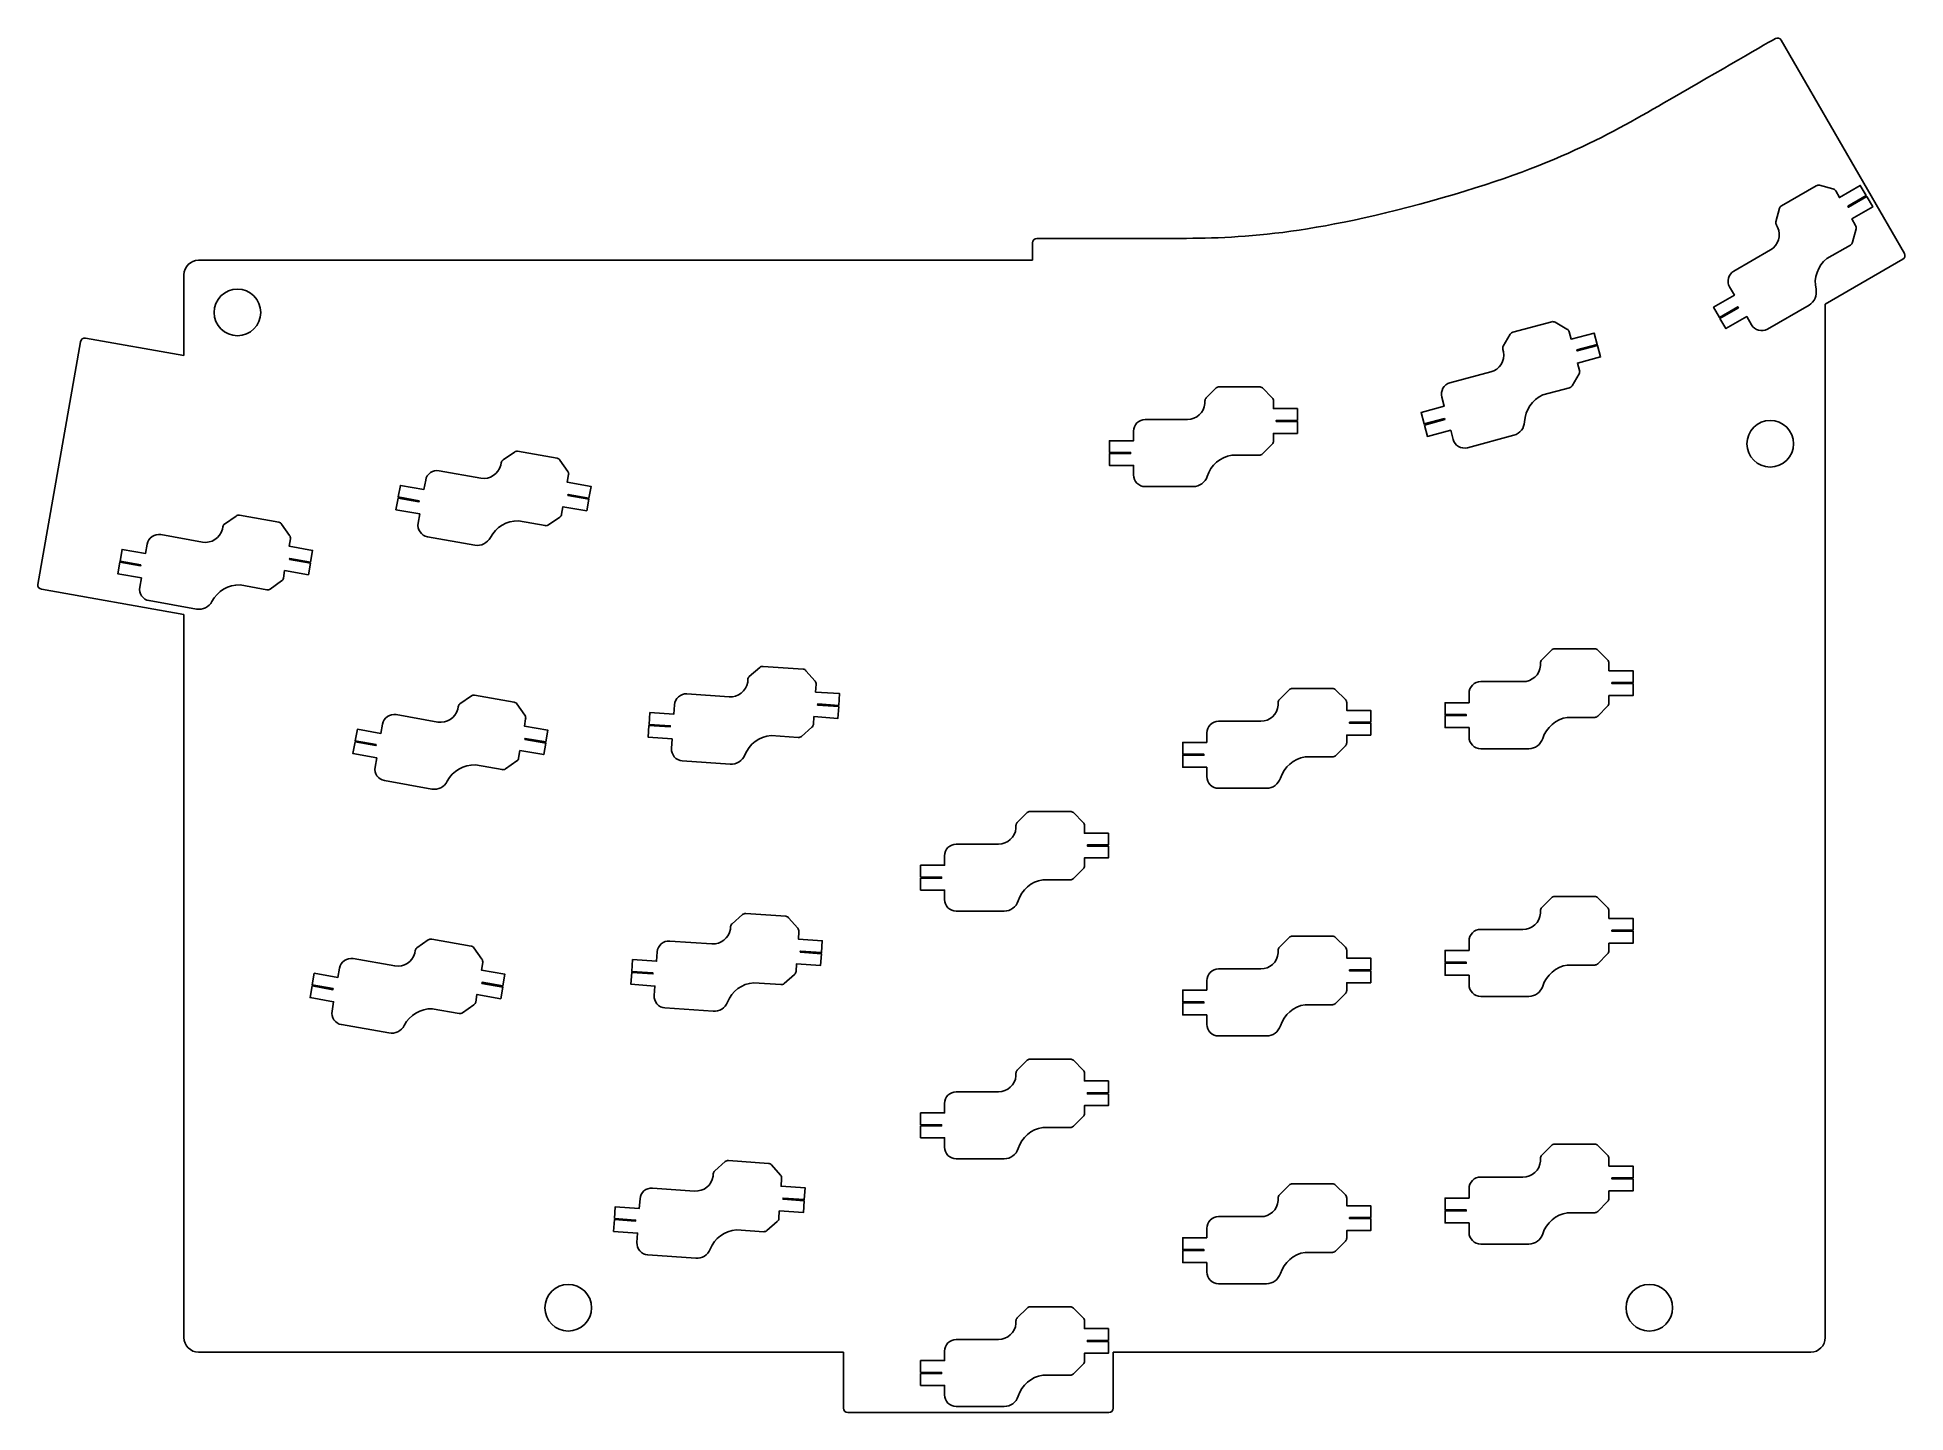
# Model space of a CAD drawing. Header units: millimetres. Extents: x 21 to 149, y 45 to 140.
import ezdxf

# ---------------------------------------------------------------- set-up
doc = ezdxf.new("R2010")
doc.units = ezdxf.units.MM
doc.layers.get('0').update_dxf_attribs({"linetype": 'CONTINUOUS'})

msp = doc.modelspace()

# ---------------------------------------------------------------- linework, layer by layer
for p, q in [((148.71, 125.06), (140.25, 139.7)), ((140.25, 139.7), (148.71, 125.06)), ((88.86, 125.8), (88.86, 124.59)), ((88.86, 124.59), (88.86, 125.8)), ((97.76, 126.09), (89.16, 126.09)), ((89.16, 126.09), (97.76, 126.09)), ((88.86, 124.59), (31.63, 124.59)), ((31.63, 124.59), (88.86, 124.59)), ((143.27, 121.58), (148.6, 124.66)), ((148.6, 124.66), (143.27, 121.58)), ((30.63, 123.59), (30.63, 118.05)), ((30.63, 118.05), (30.63, 123.59)), ((143.27, 112.28), (143.27, 121.58)), ((143.27, 121.58), (143.27, 112.28)), ((23.53, 119), (20.6, 102.35)), ((20.6, 102.35), (23.53, 119)), ((30.63, 118.05), (23.87, 119.24)), ((23.87, 119.24), (30.63, 118.05)), ((143.27, 106.28), (143.27, 112.28)), ((143.27, 112.28), (143.27, 106.28)), ((143.27, 69.88), (143.27, 106.28)), ((143.27, 69.88), (143.27, 106.28)), ((20.84, 102.01), (30.63, 100.28)), ((30.63, 100.28), (20.84, 102.01)), ((30.63, 100.28), (30.63, 50.65)), ((30.63, 50.65), (30.63, 100.28)), ((143.27, 63.88), (143.27, 69.88)), ((143.27, 69.88), (143.27, 63.88)), ((143.27, 50.65), (143.27, 63.88)), ((143.27, 63.88), (143.27, 50.65)), ((31.63, 49.65), (75.9, 49.65)), ((75.9, 49.65), (31.63, 49.65)), ((75.9, 49.65), (75.9, 45.8)), ((75.9, 45.8), (75.9, 49.65)), ((94.4, 45.8), (94.4, 49.65)), ((94.4, 49.65), (142.28, 49.65)), ((142.28, 49.65), (94.4, 49.65)), ((94.4, 49.65), (94.4, 45.8)), ((76.19, 45.5), (94.1, 45.5)), ((94.1, 45.5), (76.19, 45.5))]:
    msp.add_line(p, q)
for points in [[(145.68, 129.73), (146.08, 129.03), (144.83, 128.3), (144.87, 128.23), (146.12, 128.96), (146.53, 128.26), (145.1, 127.43), (145.36, 126.98, -0.198912), (145.39, 126.75), (145.15, 125.83, -0.198912), (145.01, 125.64), (143.38, 124.71, 0.285955), (142.64, 122.6, -0.327171), (142.16, 121.52), (139.3, 119.87, -0.414214), (138.21, 120.16), (137.89, 120.73), (136.46, 119.9), (136.05, 120.6), (137.31, 121.33), (137.27, 121.4), (136.01, 120.67), (135.61, 121.37), (137.04, 122.2), (136.71, 122.76, -0.414214), (137, 123.85), (139.52, 125.3, 0.388984), (140, 126.86), (139.92, 127.01, -0.198912), (139.89, 127.24), (140.13, 128.16, -0.198912), (140.27, 128.34), (142.66, 129.71, -0.198912), (142.88, 129.74), (143.8, 129.5, -0.198912), (143.99, 129.36), (144.25, 128.9)], [(144.25, 128.9), (145.68, 129.73), (146.08, 129.03), (144.83, 128.3), (144.87, 128.23), (146.12, 128.96), (146.53, 128.26), (145.1, 127.43), (145.36, 126.98, -0.198912), (145.39, 126.75), (145.15, 125.83, -0.198912), (145.01, 125.64), (143.38, 124.71, 0.285955), (142.64, 122.6, -0.327171), (142.16, 121.52), (139.3, 119.87, -0.414214), (138.21, 120.16), (137.89, 120.73), (136.46, 119.9), (136.05, 120.6), (137.31, 121.33), (137.27, 121.4), (136.01, 120.67), (135.61, 121.37), (137.04, 122.2), (136.71, 122.76, -0.414214), (137, 123.85), (139.52, 125.3, 0.388984), (140, 126.86), (139.92, 127.01, -0.198912), (139.89, 127.24), (140.13, 128.16, -0.198912), (140.27, 128.34), (142.66, 129.71, -0.198912), (142.88, 129.74), (143.8, 129.5, -0.198912), (143.99, 129.36)], [(127.42, 119.6), (127.63, 118.82), (126.23, 118.45), (126.25, 118.37), (127.65, 118.75), (127.86, 117.96), (126.27, 117.54), (126.41, 117.03, -0.198912), (126.38, 116.8), (125.9, 115.97, -0.198912), (125.72, 115.83), (123.9, 115.35, 0.285955), (122.64, 113.51, -0.327171), (121.9, 112.59), (118.71, 111.73, -0.414214), (117.73, 112.3), (117.57, 112.93), (115.97, 112.5), (115.76, 113.28), (117.16, 113.66), (117.14, 113.73), (115.74, 113.36), (115.53, 114.14), (117.13, 114.57), (116.96, 115.2, -0.414214), (117.52, 116.18), (120.32, 116.93, 0.388984), (121.2, 118.3), (121.15, 118.47, -0.198912), (121.18, 118.7), (121.66, 119.52, -0.198912), (121.84, 119.66), (124.5, 120.37, -0.198912), (124.73, 120.34), (125.55, 119.87, -0.198912), (125.69, 119.69), (125.83, 119.18)], [(125.83, 119.18), (127.42, 119.6), (127.63, 118.82), (126.23, 118.45), (126.25, 118.37), (127.65, 118.75), (127.86, 117.96), (126.27, 117.54), (126.41, 117.03, -0.198912), (126.38, 116.8), (125.9, 115.97, -0.198912), (125.72, 115.83), (123.9, 115.35, 0.285955), (122.64, 113.51, -0.327171), (121.9, 112.59), (118.71, 111.73, -0.414214), (117.73, 112.3), (117.57, 112.93), (115.97, 112.5), (115.76, 113.28), (117.16, 113.66), (117.14, 113.73), (115.74, 113.36), (115.53, 114.14), (117.13, 114.57), (116.96, 115.2, -0.414214), (117.52, 116.18), (120.32, 116.93, 0.388984), (121.2, 118.3), (121.15, 118.47, -0.198912), (121.18, 118.7), (121.66, 119.52, -0.198912), (121.84, 119.66), (124.5, 120.37, -0.198912), (124.73, 120.34), (125.55, 119.87, -0.198912), (125.69, 119.69)], [(107.05, 114.41), (107.05, 113.6), (105.6, 113.6), (105.6, 113.53), (107.05, 113.53), (107.05, 112.71), (105.4, 112.71), (105.4, 112.19, -0.198912), (105.32, 111.98), (104.64, 111.3, -0.198912), (104.43, 111.21), (102.55, 111.21, 0.285955), (100.86, 109.76, -0.327171), (99.9, 109.06), (96.6, 109.06, -0.414214), (95.8, 109.86), (95.8, 110.51), (94.15, 110.51), (94.15, 111.33), (95.6, 111.33), (95.6, 111.4), (94.15, 111.4), (94.15, 112.21), (95.8, 112.21), (95.8, 112.86, -0.414214), (96.6, 113.66), (99.5, 113.66, 0.388984), (100.7, 114.76), (100.7, 114.94, -0.198912), (100.79, 115.15), (101.47, 115.83, -0.198912), (101.68, 115.91), (104.43, 115.91, -0.198912), (104.64, 115.83), (105.32, 115.15, -0.198912), (105.4, 114.94), (105.4, 114.41)], [(105.4, 114.41), (107.05, 114.41), (107.05, 113.6), (105.6, 113.6), (105.6, 113.53), (107.05, 113.53), (107.05, 112.71), (105.4, 112.71), (105.4, 112.19, -0.198912), (105.32, 111.98), (104.64, 111.3, -0.198912), (104.43, 111.21), (102.55, 111.21, 0.285955), (100.86, 109.76, -0.327171), (99.9, 109.06), (96.6, 109.06, -0.414214), (95.8, 109.86), (95.8, 110.51), (94.15, 110.51), (94.15, 111.33), (95.6, 111.33), (95.6, 111.4), (94.15, 111.4), (94.15, 112.21), (95.8, 112.21), (95.8, 112.86, -0.414214), (96.6, 113.66), (99.5, 113.66, 0.388984), (100.7, 114.76), (100.7, 114.94, -0.198912), (100.79, 115.15), (101.47, 115.83, -0.198912), (101.68, 115.91), (104.43, 115.91, -0.198912), (104.64, 115.83), (105.32, 115.15, -0.198912), (105.4, 114.94)], [(45.18, 107.47), (45.32, 108.27), (46.75, 108.02), (46.77, 108.09), (45.34, 108.35), (45.48, 109.14), (47.1, 108.86), (47.22, 109.5, -0.414214), (48.14, 110.15), (51, 109.64, 0.388984), (52.37, 110.52), (52.4, 110.69, -0.198912), (52.53, 110.89), (53.31, 111.43, -0.198912), (53.53, 111.48), (56.24, 111, -0.198912), (56.43, 110.88), (56.98, 110.1, -0.198912), (57.03, 109.88), (56.94, 109.36), (58.57, 109.07), (58.42, 108.27), (57, 108.52), (56.98, 108.45), (58.41, 108.2), (58.27, 107.4), (56.64, 107.68), (56.55, 107.17, -0.198912), (56.43, 106.97), (55.65, 106.43, -0.198912), (55.43, 106.38), (53.58, 106.7, 0.285955), (51.66, 105.57, -0.327171), (50.59, 105.04), (47.34, 105.62, -0.414214), (46.7, 106.54), (46.81, 107.18)], [(46.81, 107.18), (45.18, 107.47), (45.32, 108.27), (46.75, 108.02), (46.77, 108.09), (45.34, 108.35), (45.48, 109.14), (47.1, 108.86), (47.22, 109.5, -0.414214), (48.14, 110.15), (51, 109.64, 0.388984), (52.37, 110.52), (52.4, 110.69, -0.198912), (52.53, 110.89), (53.31, 111.43, -0.198912), (53.53, 111.48), (56.24, 111, -0.198912), (56.43, 110.88), (56.98, 110.1, -0.198912), (57.03, 109.88), (56.94, 109.36), (58.57, 109.07), (58.42, 108.27), (57, 108.52), (56.98, 108.45), (58.41, 108.2), (58.27, 107.4), (56.64, 107.68), (56.55, 107.17, -0.198912), (56.43, 106.97), (55.65, 106.43, -0.198912), (55.43, 106.38), (53.58, 106.7, 0.285955), (51.66, 105.57, -0.327171), (50.59, 105.04), (47.34, 105.62, -0.414214), (46.7, 106.54)], [(39.46, 104.68), (39.32, 103.88), (37.89, 104.13), (37.88, 104.06), (39.31, 103.8), (39.17, 103.01), (37.54, 103.29), (37.45, 102.77, -0.198912), (37.33, 102.58), (36.55, 102.03, -0.198912), (36.32, 101.98), (34.48, 102.31, 0.285955), (32.55, 101.18, -0.327171), (31.49, 100.65), (28.24, 101.23, -0.414214), (27.59, 102.15), (27.71, 102.79), (26.08, 103.08), (26.22, 103.88), (27.65, 103.63), (27.66, 103.7), (26.24, 103.95), (26.38, 104.75), (28, 104.47), (28.11, 105.11, -0.414214), (29.04, 105.76), (31.9, 105.25, 0.388984), (33.27, 106.13), (33.3, 106.3, -0.198912), (33.42, 106.49), (34.21, 107.04, -0.198912), (34.43, 107.09), (37.14, 106.61, -0.198912), (37.33, 106.49), (37.88, 105.71, -0.198912), (37.93, 105.48), (37.84, 104.97)], [(37.84, 104.97), (39.46, 104.68), (39.32, 103.88), (37.89, 104.13), (37.88, 104.06), (39.31, 103.8), (39.17, 103.01), (37.54, 103.29), (37.45, 102.77, -0.198912), (37.33, 102.58), (36.55, 102.03, -0.198912), (36.32, 101.98), (34.48, 102.31, 0.285955), (32.55, 101.18, -0.327171), (31.49, 100.65), (28.24, 101.23, -0.414214), (27.59, 102.15), (27.71, 102.79), (26.08, 103.08), (26.22, 103.88), (27.65, 103.63), (27.66, 103.7), (26.24, 103.95), (26.38, 104.75), (28, 104.47), (28.11, 105.11, -0.414214), (29.04, 105.76), (31.9, 105.25, 0.388984), (33.27, 106.13), (33.3, 106.3, -0.198912), (33.42, 106.49), (34.21, 107.04, -0.198912), (34.43, 107.09), (37.14, 106.61, -0.198912), (37.33, 106.49), (37.88, 105.71, -0.198912), (37.93, 105.48)], [(117.18, 92.52), (117.18, 93.34), (118.63, 93.34), (118.63, 93.41), (117.18, 93.41), (117.18, 94.22), (118.83, 94.22), (118.83, 94.87, -0.414214), (119.63, 95.67), (122.53, 95.67, 0.388984), (123.73, 96.77), (123.73, 96.95, -0.198912), (123.82, 97.16), (124.49, 97.84, -0.198912), (124.7, 97.92), (127.45, 97.92, -0.198912), (127.67, 97.84), (128.34, 97.16, -0.198912), (128.43, 96.95), (128.43, 96.42), (130.08, 96.42), (130.08, 95.61), (128.63, 95.61), (128.63, 95.54), (130.08, 95.54), (130.08, 94.72), (128.43, 94.72), (128.43, 94.2, -0.198912), (128.34, 93.99), (127.67, 93.31, -0.198912), (127.45, 93.22), (125.58, 93.22, 0.285955), (123.88, 91.77, -0.327171), (122.93, 91.07), (119.63, 91.07, -0.414214), (118.83, 91.87), (118.83, 92.52)], [(118.83, 92.52), (117.18, 92.52), (117.18, 93.34), (118.63, 93.34), (118.63, 93.41), (117.18, 93.41), (117.18, 94.22), (118.83, 94.22), (118.83, 94.87, -0.414214), (119.63, 95.67), (122.53, 95.67, 0.388984), (123.73, 96.77), (123.73, 96.95, -0.198912), (123.82, 97.16), (124.49, 97.84, -0.198912), (124.7, 97.92), (127.45, 97.92, -0.198912), (127.67, 97.84), (128.34, 97.16, -0.198912), (128.43, 96.95), (128.43, 96.42), (130.08, 96.42), (130.08, 95.61), (128.63, 95.61), (128.63, 95.54), (130.08, 95.54), (130.08, 94.72), (128.43, 94.72), (128.43, 94.2, -0.198912), (128.34, 93.99), (127.67, 93.31, -0.198912), (127.45, 93.22), (125.58, 93.22, 0.285955), (123.88, 91.77, -0.327171), (122.93, 91.07), (119.63, 91.07, -0.414214), (118.83, 91.87)], [(75.63, 94.85), (75.57, 94.04), (74.13, 94.14), (74.12, 94.06), (75.57, 93.96), (75.51, 93.15), (73.86, 93.27), (73.83, 92.74, -0.198912), (73.72, 92.54), (73.01, 91.91, -0.198912), (72.79, 91.84), (70.92, 91.97, 0.285955), (69.12, 90.64, -0.327171), (68.12, 90.01), (64.83, 90.24, -0.414214), (64.09, 91.09), (64.13, 91.74), (62.49, 91.86), (62.54, 92.67), (63.99, 92.56), (64, 92.64), (62.55, 92.74), (62.61, 93.55), (64.25, 93.44), (64.3, 94.09, -0.414214), (65.15, 94.83), (68.04, 94.63, 0.388984), (69.32, 95.64), (69.33, 95.81, -0.198912), (69.43, 96.02), (70.15, 96.65, -0.198912), (70.37, 96.72), (73.12, 96.53, -0.198912), (73.32, 96.42), (73.95, 95.7, -0.198912), (74.02, 95.49), (73.98, 94.96)], [(73.98, 94.96), (75.63, 94.85), (75.57, 94.04), (74.13, 94.14), (74.12, 94.06), (75.57, 93.96), (75.51, 93.15), (73.86, 93.27), (73.83, 92.74, -0.198912), (73.72, 92.54), (73.01, 91.91, -0.198912), (72.79, 91.84), (70.92, 91.97, 0.285955), (69.12, 90.64, -0.327171), (68.12, 90.01), (64.83, 90.24, -0.414214), (64.09, 91.09), (64.13, 91.74), (62.49, 91.86), (62.54, 92.67), (63.99, 92.56), (64, 92.64), (62.55, 92.74), (62.61, 93.55), (64.25, 93.44), (64.3, 94.09, -0.414214), (65.15, 94.83), (68.04, 94.63, 0.388984), (69.32, 95.64), (69.33, 95.81, -0.198912), (69.43, 96.02), (70.15, 96.65, -0.198912), (70.37, 96.72), (73.12, 96.53, -0.198912), (73.32, 96.42), (73.95, 95.7, -0.198912), (74.02, 95.49)], [(112.08, 93.7), (112.08, 92.89), (110.63, 92.89), (110.63, 92.82), (112.08, 92.82), (112.08, 92), (110.43, 92), (110.43, 91.48, -0.198912), (110.34, 91.27), (109.67, 90.59, -0.198912), (109.45, 90.5), (107.58, 90.5, 0.285955), (105.88, 89.05, -0.327171), (104.93, 88.35), (101.63, 88.35, -0.414214), (100.83, 89.15), (100.83, 89.8), (99.18, 89.8), (99.18, 90.62), (100.63, 90.62), (100.63, 90.69), (99.18, 90.69), (99.18, 91.5), (100.83, 91.5), (100.83, 92.15, -0.414214), (101.63, 92.95), (104.53, 92.95, 0.388984), (105.73, 94.05), (105.73, 94.23, -0.198912), (105.82, 94.44), (106.49, 95.12, -0.198912), (106.7, 95.2), (109.45, 95.2, -0.198912), (109.67, 95.12), (110.34, 94.44, -0.198912), (110.43, 94.23), (110.43, 93.7)], [(110.43, 93.7), (112.08, 93.7), (112.08, 92.89), (110.63, 92.89), (110.63, 92.82), (112.08, 92.82), (112.08, 92), (110.43, 92), (110.43, 91.48, -0.198912), (110.34, 91.27), (109.67, 90.59, -0.198912), (109.45, 90.5), (107.58, 90.5, 0.285955), (105.88, 89.05, -0.327171), (104.93, 88.35), (101.63, 88.35, -0.414214), (100.83, 89.15), (100.83, 89.8), (99.18, 89.8), (99.18, 90.62), (100.63, 90.62), (100.63, 90.69), (99.18, 90.69), (99.18, 91.5), (100.83, 91.5), (100.83, 92.15, -0.414214), (101.63, 92.95), (104.53, 92.95, 0.388984), (105.73, 94.05), (105.73, 94.23, -0.198912), (105.82, 94.44), (106.49, 95.12, -0.198912), (106.7, 95.2), (109.45, 95.2, -0.198912), (109.67, 95.12), (110.34, 94.44, -0.198912), (110.43, 94.23)], [(42.23, 90.73), (42.37, 91.53), (43.8, 91.28), (43.81, 91.35), (42.39, 91.6), (42.53, 92.4), (44.15, 92.12), (44.26, 92.76, -0.414214), (45.19, 93.41), (48.05, 92.9, 0.388984), (49.42, 93.78), (49.45, 93.95, -0.198912), (49.57, 94.14), (50.36, 94.69, -0.198912), (50.58, 94.74), (53.29, 94.26, -0.198912), (53.48, 94.14), (54.03, 93.36, -0.198912), (54.08, 93.13), (53.99, 92.62), (55.61, 92.33), (55.47, 91.53), (54.04, 91.78), (54.03, 91.71), (55.46, 91.45), (55.32, 90.66), (53.69, 90.94), (53.6, 90.42, -0.198912), (53.48, 90.23), (52.7, 89.68, -0.198912), (52.47, 89.63), (50.63, 89.96, 0.285955), (48.7, 88.83, -0.327171), (47.64, 88.3), (44.39, 88.88, -0.414214), (43.74, 89.8), (43.86, 90.44)], [(43.86, 90.44), (42.23, 90.73), (42.37, 91.53), (43.8, 91.28), (43.81, 91.35), (42.39, 91.6), (42.53, 92.4), (44.15, 92.12), (44.26, 92.76, -0.414214), (45.19, 93.41), (48.05, 92.9, 0.388984), (49.42, 93.78), (49.45, 93.95, -0.198912), (49.57, 94.14), (50.36, 94.69, -0.198912), (50.58, 94.74), (53.29, 94.26, -0.198912), (53.48, 94.14), (54.03, 93.36, -0.198912), (54.08, 93.13), (53.99, 92.62), (55.61, 92.33), (55.47, 91.53), (54.04, 91.78), (54.03, 91.71), (55.46, 91.45), (55.32, 90.66), (53.69, 90.94), (53.6, 90.42, -0.198912), (53.48, 90.23), (52.7, 89.68, -0.198912), (52.47, 89.63), (50.63, 89.96, 0.285955), (48.7, 88.83, -0.327171), (47.64, 88.3), (44.39, 88.88, -0.414214), (43.74, 89.8)], [(94.08, 85.27), (94.08, 84.46), (92.63, 84.46), (92.63, 84.38), (94.08, 84.38), (94.08, 83.57), (92.43, 83.57), (92.43, 83.04, -0.198912), (92.34, 82.83), (91.67, 82.16, -0.198912), (91.45, 82.07), (89.58, 82.07, 0.285955), (87.88, 80.62, -0.327171), (86.93, 79.92), (83.63, 79.92, -0.414214), (82.83, 80.72), (82.83, 81.37), (81.18, 81.37), (81.18, 82.18), (82.63, 82.18), (82.63, 82.26), (81.18, 82.26), (81.18, 83.07), (82.83, 83.07), (82.83, 83.72, -0.414214), (83.63, 84.52), (86.53, 84.52, 0.388984), (87.73, 85.62), (87.73, 85.79, -0.198912), (87.82, 86.01), (88.49, 86.68, -0.198912), (88.7, 86.77), (91.45, 86.77, -0.198912), (91.67, 86.68), (92.34, 86.01, -0.198912), (92.43, 85.79), (92.43, 85.27)], [(92.43, 85.27), (94.08, 85.27), (94.08, 84.46), (92.63, 84.46), (92.63, 84.38), (94.08, 84.38), (94.08, 83.57), (92.43, 83.57), (92.43, 83.04, -0.198912), (92.34, 82.83), (91.67, 82.16, -0.198912), (91.45, 82.07), (89.58, 82.07, 0.285955), (87.88, 80.62, -0.327171), (86.93, 79.92), (83.63, 79.92, -0.414214), (82.83, 80.72), (82.83, 81.37), (81.18, 81.37), (81.18, 82.18), (82.63, 82.18), (82.63, 82.26), (81.18, 82.26), (81.18, 83.07), (82.83, 83.07), (82.83, 83.72, -0.414214), (83.63, 84.52), (86.53, 84.52, 0.388984), (87.73, 85.62), (87.73, 85.79, -0.198912), (87.82, 86.01), (88.49, 86.68, -0.198912), (88.7, 86.77), (91.45, 86.77, -0.198912), (91.67, 86.68), (92.34, 86.01, -0.198912), (92.43, 85.79)], [(130.08, 79.42), (130.08, 78.61), (128.63, 78.61), (128.63, 78.54), (130.08, 78.54), (130.08, 77.72), (128.43, 77.72), (128.43, 77.2, -0.198912), (128.34, 76.99), (127.67, 76.31, -0.198912), (127.45, 76.22), (125.58, 76.22, 0.285955), (123.88, 74.77, -0.327171), (122.93, 74.07), (119.63, 74.07, -0.414214), (118.83, 74.87), (118.83, 75.52), (117.18, 75.52), (117.18, 76.34), (118.63, 76.34), (118.63, 76.41), (117.18, 76.41), (117.18, 77.22), (118.83, 77.22), (118.83, 77.87, -0.414214), (119.63, 78.67), (122.53, 78.67, 0.388984), (123.73, 79.77), (123.73, 79.95, -0.198912), (123.82, 80.16), (124.49, 80.84, -0.198912), (124.7, 80.92), (127.45, 80.92, -0.198912), (127.67, 80.84), (128.34, 80.16, -0.198912), (128.43, 79.95), (128.43, 79.42)], [(128.43, 79.42), (130.08, 79.42), (130.08, 78.61), (128.63, 78.61), (128.63, 78.54), (130.08, 78.54), (130.08, 77.72), (128.43, 77.72), (128.43, 77.2, -0.198912), (128.34, 76.99), (127.67, 76.31, -0.198912), (127.45, 76.22), (125.58, 76.22, 0.285955), (123.88, 74.77, -0.327171), (122.93, 74.07), (119.63, 74.07, -0.414214), (118.83, 74.87), (118.83, 75.52), (117.18, 75.52), (117.18, 76.34), (118.63, 76.34), (118.63, 76.41), (117.18, 76.41), (117.18, 77.22), (118.83, 77.22), (118.83, 77.87, -0.414214), (119.63, 78.67), (122.53, 78.67, 0.388984), (123.73, 79.77), (123.73, 79.95, -0.198912), (123.82, 80.16), (124.49, 80.84, -0.198912), (124.7, 80.92), (127.45, 80.92, -0.198912), (127.67, 80.84), (128.34, 80.16, -0.198912), (128.43, 79.95)], [(74.44, 77.89), (74.39, 77.08), (72.94, 77.18), (72.93, 77.1), (74.38, 77), (74.32, 76.19), (72.68, 76.31), (72.64, 75.78, -0.198912), (72.54, 75.58), (71.82, 74.95, -0.198912), (71.6, 74.88), (69.73, 75.01, 0.285955), (67.94, 73.68, -0.327171), (66.94, 73.05), (63.64, 73.28, -0.414214), (62.9, 74.13), (62.95, 74.78), (61.3, 74.9), (61.36, 75.71), (62.81, 75.61), (62.81, 75.68), (61.36, 75.78), (61.42, 76.59), (63.07, 76.48), (63.11, 77.13, -0.414214), (63.97, 77.87), (66.86, 77.67, 0.388984), (68.13, 78.68), (68.14, 78.86, -0.198912), (68.25, 79.06), (68.97, 79.69, -0.198912), (69.18, 79.76), (71.93, 79.57, -0.198912), (72.13, 79.47), (72.76, 78.75, -0.198912), (72.83, 78.53), (72.8, 78)], [(72.8, 78), (74.44, 77.89), (74.39, 77.08), (72.94, 77.18), (72.93, 77.1), (74.38, 77), (74.32, 76.19), (72.68, 76.31), (72.64, 75.78, -0.198912), (72.54, 75.58), (71.82, 74.95, -0.198912), (71.6, 74.88), (69.73, 75.01, 0.285955), (67.94, 73.68, -0.327171), (66.94, 73.05), (63.64, 73.28, -0.414214), (62.9, 74.13), (62.95, 74.78), (61.3, 74.9), (61.36, 75.71), (62.81, 75.61), (62.81, 75.68), (61.36, 75.78), (61.42, 76.59), (63.07, 76.48), (63.11, 77.13, -0.414214), (63.97, 77.87), (66.86, 77.67, 0.388984), (68.13, 78.68), (68.14, 78.86, -0.198912), (68.25, 79.06), (68.97, 79.69, -0.198912), (69.18, 79.76), (71.93, 79.57, -0.198912), (72.13, 79.47), (72.76, 78.75, -0.198912), (72.83, 78.53)], [(39.28, 73.99), (39.42, 74.79), (40.85, 74.53), (40.86, 74.61), (39.43, 74.86), (39.57, 75.66), (41.2, 75.37), (41.31, 76.01, -0.414214), (42.24, 76.66), (45.1, 76.16, 0.388984), (46.47, 77.03), (46.5, 77.21, -0.198912), (46.62, 77.4), (47.4, 77.95, -0.198912), (47.63, 78), (50.34, 77.52, -0.198912), (50.53, 77.4), (51.08, 76.62, -0.198912), (51.13, 76.39), (51.04, 75.87), (52.66, 75.59), (52.52, 74.79), (51.09, 75.04), (51.08, 74.96), (52.51, 74.71), (52.37, 73.91), (50.74, 74.2), (50.65, 73.68, -0.198912), (50.53, 73.49), (49.75, 72.94, -0.198912), (49.52, 72.89), (47.67, 73.22, 0.285955), (45.75, 72.08, -0.327171), (44.69, 71.56), (41.44, 72.13, -0.414214), (40.79, 73.06), (40.9, 73.7)], [(40.9, 73.7), (39.28, 73.99), (39.42, 74.79), (40.85, 74.53), (40.86, 74.61), (39.43, 74.86), (39.57, 75.66), (41.2, 75.37), (41.31, 76.01, -0.414214), (42.24, 76.66), (45.1, 76.16, 0.388984), (46.47, 77.03), (46.5, 77.21, -0.198912), (46.62, 77.4), (47.4, 77.95, -0.198912), (47.63, 78), (50.34, 77.52, -0.198912), (50.53, 77.4), (51.08, 76.62, -0.198912), (51.13, 76.39), (51.04, 75.87), (52.66, 75.59), (52.52, 74.79), (51.09, 75.04), (51.08, 74.96), (52.51, 74.71), (52.37, 73.91), (50.74, 74.2), (50.65, 73.68, -0.198912), (50.53, 73.49), (49.75, 72.94, -0.198912), (49.52, 72.89), (47.67, 73.22, 0.285955), (45.75, 72.08, -0.327171), (44.69, 71.56), (41.44, 72.13, -0.414214), (40.79, 73.06)], [(112.08, 76.7), (112.08, 75.89), (110.63, 75.89), (110.63, 75.82), (112.08, 75.82), (112.08, 75), (110.43, 75), (110.43, 74.48, -0.198912), (110.34, 74.27), (109.67, 73.59, -0.198912), (109.45, 73.5), (107.58, 73.5, 0.285955), (105.88, 72.05, -0.327171), (104.93, 71.35), (101.63, 71.35, -0.414214), (100.83, 72.15), (100.83, 72.8), (99.18, 72.8), (99.18, 73.62), (100.63, 73.62), (100.63, 73.69), (99.18, 73.69), (99.18, 74.5), (100.83, 74.5), (100.83, 75.15, -0.414214), (101.63, 75.95), (104.53, 75.95, 0.388984), (105.73, 77.05), (105.73, 77.23, -0.198912), (105.82, 77.44), (106.49, 78.12, -0.198912), (106.7, 78.2), (109.45, 78.2, -0.198912), (109.67, 78.12), (110.34, 77.44, -0.198912), (110.43, 77.23), (110.43, 76.7)], [(110.43, 76.7), (112.08, 76.7), (112.08, 75.89), (110.63, 75.89), (110.63, 75.82), (112.08, 75.82), (112.08, 75), (110.43, 75), (110.43, 74.48, -0.198912), (110.34, 74.27), (109.67, 73.59, -0.198912), (109.45, 73.5), (107.58, 73.5, 0.285955), (105.88, 72.05, -0.327171), (104.93, 71.35), (101.63, 71.35, -0.414214), (100.83, 72.15), (100.83, 72.8), (99.18, 72.8), (99.18, 73.62), (100.63, 73.62), (100.63, 73.69), (99.18, 73.69), (99.18, 74.5), (100.83, 74.5), (100.83, 75.15, -0.414214), (101.63, 75.95), (104.53, 75.95, 0.388984), (105.73, 77.05), (105.73, 77.23, -0.198912), (105.82, 77.44), (106.49, 78.12, -0.198912), (106.7, 78.2), (109.45, 78.2, -0.198912), (109.67, 78.12), (110.34, 77.44, -0.198912), (110.43, 77.23)], [(94.08, 68.27), (94.08, 67.46), (92.63, 67.46), (92.63, 67.38), (94.08, 67.38), (94.08, 66.57), (92.43, 66.57), (92.43, 66.04, -0.198912), (92.34, 65.83), (91.67, 65.16, -0.198912), (91.45, 65.07), (89.58, 65.07, 0.285955), (87.88, 63.62, -0.327171), (86.93, 62.92), (83.63, 62.92, -0.414214), (82.83, 63.72), (82.83, 64.37), (81.18, 64.37), (81.18, 65.18), (82.63, 65.18), (82.63, 65.26), (81.18, 65.26), (81.18, 66.07), (82.83, 66.07), (82.83, 66.72, -0.414214), (83.63, 67.52), (86.53, 67.52, 0.388984), (87.73, 68.62), (87.73, 68.79, -0.198912), (87.82, 69.01), (88.49, 69.68, -0.198912), (88.7, 69.77), (91.45, 69.77, -0.198912), (91.67, 69.68), (92.34, 69.01, -0.198912), (92.43, 68.79), (92.43, 68.27)], [(92.43, 68.27), (94.08, 68.27), (94.08, 67.46), (92.63, 67.46), (92.63, 67.38), (94.08, 67.38), (94.08, 66.57), (92.43, 66.57), (92.43, 66.04, -0.198912), (92.34, 65.83), (91.67, 65.16, -0.198912), (91.45, 65.07), (89.58, 65.07, 0.285955), (87.88, 63.62, -0.327171), (86.93, 62.92), (83.63, 62.92, -0.414214), (82.83, 63.72), (82.83, 64.37), (81.18, 64.37), (81.18, 65.18), (82.63, 65.18), (82.63, 65.26), (81.18, 65.26), (81.18, 66.07), (82.83, 66.07), (82.83, 66.72, -0.414214), (83.63, 67.52), (86.53, 67.52, 0.388984), (87.73, 68.62), (87.73, 68.79, -0.198912), (87.82, 69.01), (88.49, 69.68, -0.198912), (88.7, 69.77), (91.45, 69.77, -0.198912), (91.67, 69.68), (92.34, 69.01, -0.198912), (92.43, 68.79)], [(117.18, 58.52), (117.18, 59.34), (118.63, 59.34), (118.63, 59.41), (117.18, 59.41), (117.18, 60.22), (118.83, 60.22), (118.83, 60.87, -0.414214), (119.63, 61.67), (122.53, 61.67, 0.388984), (123.73, 62.77), (123.73, 62.95, -0.198912), (123.82, 63.16), (124.49, 63.84, -0.198912), (124.7, 63.92), (127.45, 63.92, -0.198912), (127.67, 63.84), (128.34, 63.16, -0.198912), (128.43, 62.95), (128.43, 62.42), (130.08, 62.42), (130.08, 61.61), (128.63, 61.61), (128.63, 61.54), (130.08, 61.54), (130.08, 60.72), (128.43, 60.72), (128.43, 60.2, -0.198912), (128.34, 59.99), (127.67, 59.31, -0.198912), (127.45, 59.22), (125.58, 59.22, 0.285955), (123.88, 57.77, -0.327171), (122.93, 57.07), (119.63, 57.07, -0.414214), (118.83, 57.87), (118.83, 58.52)], [(118.83, 58.52), (117.18, 58.52), (117.18, 59.34), (118.63, 59.34), (118.63, 59.41), (117.18, 59.41), (117.18, 60.22), (118.83, 60.22), (118.83, 60.87, -0.414214), (119.63, 61.67), (122.53, 61.67, 0.388984), (123.73, 62.77), (123.73, 62.95, -0.198912), (123.82, 63.16), (124.49, 63.84, -0.198912), (124.7, 63.92), (127.45, 63.92, -0.198912), (127.67, 63.84), (128.34, 63.16, -0.198912), (128.43, 62.95), (128.43, 62.42), (130.08, 62.42), (130.08, 61.61), (128.63, 61.61), (128.63, 61.54), (130.08, 61.54), (130.08, 60.72), (128.43, 60.72), (128.43, 60.2, -0.198912), (128.34, 59.99), (127.67, 59.31, -0.198912), (127.45, 59.22), (125.58, 59.22, 0.285955), (123.88, 57.77, -0.327171), (122.93, 57.07), (119.63, 57.07, -0.414214), (118.83, 57.87)], [(73.26, 60.93), (73.2, 60.12), (71.75, 60.22), (71.75, 60.14), (73.19, 60.04), (73.14, 59.23), (71.49, 59.35), (71.46, 58.82, -0.198912), (71.35, 58.62), (70.63, 57.99, -0.198912), (70.42, 57.92), (68.54, 58.05, 0.285955), (66.75, 56.72, -0.327171), (65.75, 56.09), (62.46, 56.32, -0.414214), (61.72, 57.18), (61.76, 57.82), (60.12, 57.94), (60.17, 58.75), (61.62, 58.65), (61.62, 58.72), (60.18, 58.83), (60.23, 59.63), (61.88, 59.52), (61.93, 60.17, -0.414214), (62.78, 60.91), (65.67, 60.71, 0.388984), (66.95, 61.72), (66.96, 61.9, -0.198912), (67.06, 62.1), (67.78, 62.73, -0.198912), (68, 62.8), (70.74, 62.61, -0.198912), (70.95, 62.51), (71.57, 61.79, -0.198912), (71.65, 61.57), (71.61, 61.04)], [(71.61, 61.04), (73.26, 60.93), (73.2, 60.12), (71.75, 60.22), (71.75, 60.14), (73.19, 60.04), (73.14, 59.23), (71.49, 59.35), (71.46, 58.82, -0.198912), (71.35, 58.62), (70.63, 57.99, -0.198912), (70.42, 57.92), (68.54, 58.05, 0.285955), (66.75, 56.72, -0.327171), (65.75, 56.09), (62.46, 56.32, -0.414214), (61.72, 57.18), (61.76, 57.82), (60.12, 57.94), (60.17, 58.75), (61.62, 58.65), (61.62, 58.72), (60.18, 58.83), (60.23, 59.63), (61.88, 59.52), (61.93, 60.17, -0.414214), (62.78, 60.91), (65.67, 60.71, 0.388984), (66.95, 61.72), (66.96, 61.9, -0.198912), (67.06, 62.1), (67.78, 62.73, -0.198912), (68, 62.8), (70.74, 62.61, -0.198912), (70.95, 62.51), (71.57, 61.79, -0.198912), (71.65, 61.57)], [(112.08, 59.7), (112.08, 58.89), (110.63, 58.89), (110.63, 58.82), (112.08, 58.82), (112.08, 58), (110.43, 58), (110.43, 57.48, -0.198912), (110.34, 57.27), (109.67, 56.59, -0.198912), (109.45, 56.5), (107.58, 56.5, 0.285955), (105.88, 55.05, -0.327171), (104.93, 54.35), (101.63, 54.35, -0.414214), (100.83, 55.15), (100.83, 55.8), (99.18, 55.8), (99.18, 56.62), (100.63, 56.62), (100.63, 56.69), (99.18, 56.69), (99.18, 57.5), (100.83, 57.5), (100.83, 58.15, -0.414214), (101.63, 58.95), (104.53, 58.95, 0.388984), (105.73, 60.05), (105.73, 60.23, -0.198912), (105.82, 60.44), (106.49, 61.12, -0.198912), (106.7, 61.2), (109.45, 61.2, -0.198912), (109.67, 61.12), (110.34, 60.44, -0.198912), (110.43, 60.23), (110.43, 59.7)], [(110.43, 59.7), (112.08, 59.7), (112.08, 58.89), (110.63, 58.89), (110.63, 58.82), (112.08, 58.82), (112.08, 58), (110.43, 58), (110.43, 57.48, -0.198912), (110.34, 57.27), (109.67, 56.59, -0.198912), (109.45, 56.5), (107.58, 56.5, 0.285955), (105.88, 55.05, -0.327171), (104.93, 54.35), (101.63, 54.35, -0.414214), (100.83, 55.15), (100.83, 55.8), (99.18, 55.8), (99.18, 56.62), (100.63, 56.62), (100.63, 56.69), (99.18, 56.69), (99.18, 57.5), (100.83, 57.5), (100.83, 58.15, -0.414214), (101.63, 58.95), (104.53, 58.95, 0.388984), (105.73, 60.05), (105.73, 60.23, -0.198912), (105.82, 60.44), (106.49, 61.12, -0.198912), (106.7, 61.2), (109.45, 61.2, -0.198912), (109.67, 61.12), (110.34, 60.44, -0.198912), (110.43, 60.23)], [(94.08, 51.27), (94.08, 50.46), (92.63, 50.46), (92.63, 50.38), (94.08, 50.38), (94.08, 49.57), (92.43, 49.57), (92.43, 49.04, -0.198912), (92.34, 48.83), (91.67, 48.16, -0.198912), (91.45, 48.07), (89.58, 48.07, 0.285955), (87.88, 46.62, -0.327171), (86.93, 45.92), (83.63, 45.92, -0.414214), (82.83, 46.72), (82.83, 47.37), (81.18, 47.37), (81.18, 48.18), (82.63, 48.18), (82.63, 48.26), (81.18, 48.26), (81.18, 49.07), (82.83, 49.07), (82.83, 49.72, -0.414214), (83.63, 50.52), (86.53, 50.52, 0.388984), (87.73, 51.62), (87.73, 51.79, -0.198912), (87.82, 52.01), (88.49, 52.68, -0.198912), (88.7, 52.77), (91.45, 52.77, -0.198912), (91.67, 52.68), (92.34, 52.01, -0.198912), (92.43, 51.79), (92.43, 51.27)], [(92.43, 51.27), (94.08, 51.27), (94.08, 50.46), (92.63, 50.46), (92.63, 50.38), (94.08, 50.38), (94.08, 49.57), (92.43, 49.57), (92.43, 49.04, -0.198912), (92.34, 48.83), (91.67, 48.16, -0.198912), (91.45, 48.07), (89.58, 48.07, 0.285955), (87.88, 46.62, -0.327171), (86.93, 45.92), (83.63, 45.92, -0.414214), (82.83, 46.72), (82.83, 47.37), (81.18, 47.37), (81.18, 48.18), (82.63, 48.18), (82.63, 48.26), (81.18, 48.26), (81.18, 49.07), (82.83, 49.07), (82.83, 49.72, -0.414214), (83.63, 50.52), (86.53, 50.52, 0.388984), (87.73, 51.62), (87.73, 51.79, -0.198912), (87.82, 52.01), (88.49, 52.68, -0.198912), (88.7, 52.77), (91.45, 52.77, -0.198912), (91.67, 52.68), (92.34, 52.01, -0.198912), (92.43, 51.79)]]:
    msp.add_lwpolyline(points, format="xyb", close=True)
for centre in [(34.3, 121.01), (34.3, 121.01), (139.5, 112), (139.5, 112), (57, 52.7), (57, 52.7), (131.2, 52.7), (131.2, 52.7)]:
    msp.add_circle(centre, 1.6)
for points in [[(139.85, 139.81), (138.87, 139.25), (135.26, 137.16), (132.19, 135.39)], [(132.19, 135.39), (135.26, 137.16), (138.87, 139.25), (139.85, 139.81)], [(140.25, 139.7), (140.17, 139.84), (139.99, 139.89), (139.85, 139.81)], [(139.85, 139.81), (139.99, 139.89), (140.17, 139.84), (140.25, 139.7)], [(132.19, 135.39), (128.23, 133.1), (124.27, 130.82), (115.46, 128.45)], [(115.46, 128.45), (124.27, 130.82), (128.23, 133.1), (132.19, 135.39)], [(115.46, 128.45), (106.65, 126.09), (102.2, 126.09), (97.76, 126.09)], [(97.76, 126.09), (102.2, 126.09), (106.65, 126.09), (115.46, 128.45)], [(89.16, 126.09), (88.99, 126.09), (88.86, 125.96), (88.86, 125.8)], [(88.86, 125.8), (88.86, 125.96), (88.99, 126.09), (89.16, 126.09)], [(31.63, 124.59), (31.08, 124.59), (30.63, 124.15), (30.63, 123.59)], [(30.63, 123.59), (30.63, 124.15), (31.08, 124.59), (31.63, 124.59)], [(148.6, 124.66), (148.74, 124.74), (148.79, 124.92), (148.71, 125.06)], [(148.71, 125.06), (148.79, 124.92), (148.74, 124.74), (148.6, 124.66)], [(23.87, 119.24), (23.71, 119.27), (23.56, 119.16), (23.53, 119)], [(23.53, 119), (23.56, 119.16), (23.71, 119.27), (23.87, 119.24)], [(20.6, 102.35), (20.57, 102.19), (20.67, 102.04), (20.84, 102.01)], [(20.84, 102.01), (20.67, 102.04), (20.57, 102.19), (20.6, 102.35)], [(30.63, 50.65), (30.63, 50.1), (31.08, 49.65), (31.63, 49.65)], [(31.63, 49.65), (31.08, 49.65), (30.63, 50.1), (30.63, 50.65)], [(142.28, 49.65), (142.83, 49.65), (143.27, 50.1), (143.27, 50.65)], [(143.27, 50.65), (143.27, 50.1), (142.83, 49.65), (142.28, 49.65)], [(75.9, 45.8), (75.9, 45.63), (76.03, 45.5), (76.19, 45.5)], [(76.19, 45.5), (76.03, 45.5), (75.9, 45.63), (75.9, 45.8)], [(94.1, 45.5), (94.26, 45.5), (94.4, 45.63), (94.4, 45.8)], [(94.4, 45.8), (94.4, 45.63), (94.26, 45.5), (94.1, 45.5)]]:
    msp.add_open_spline(points, degree=3)

doc.saveas('drawing.dxf')
